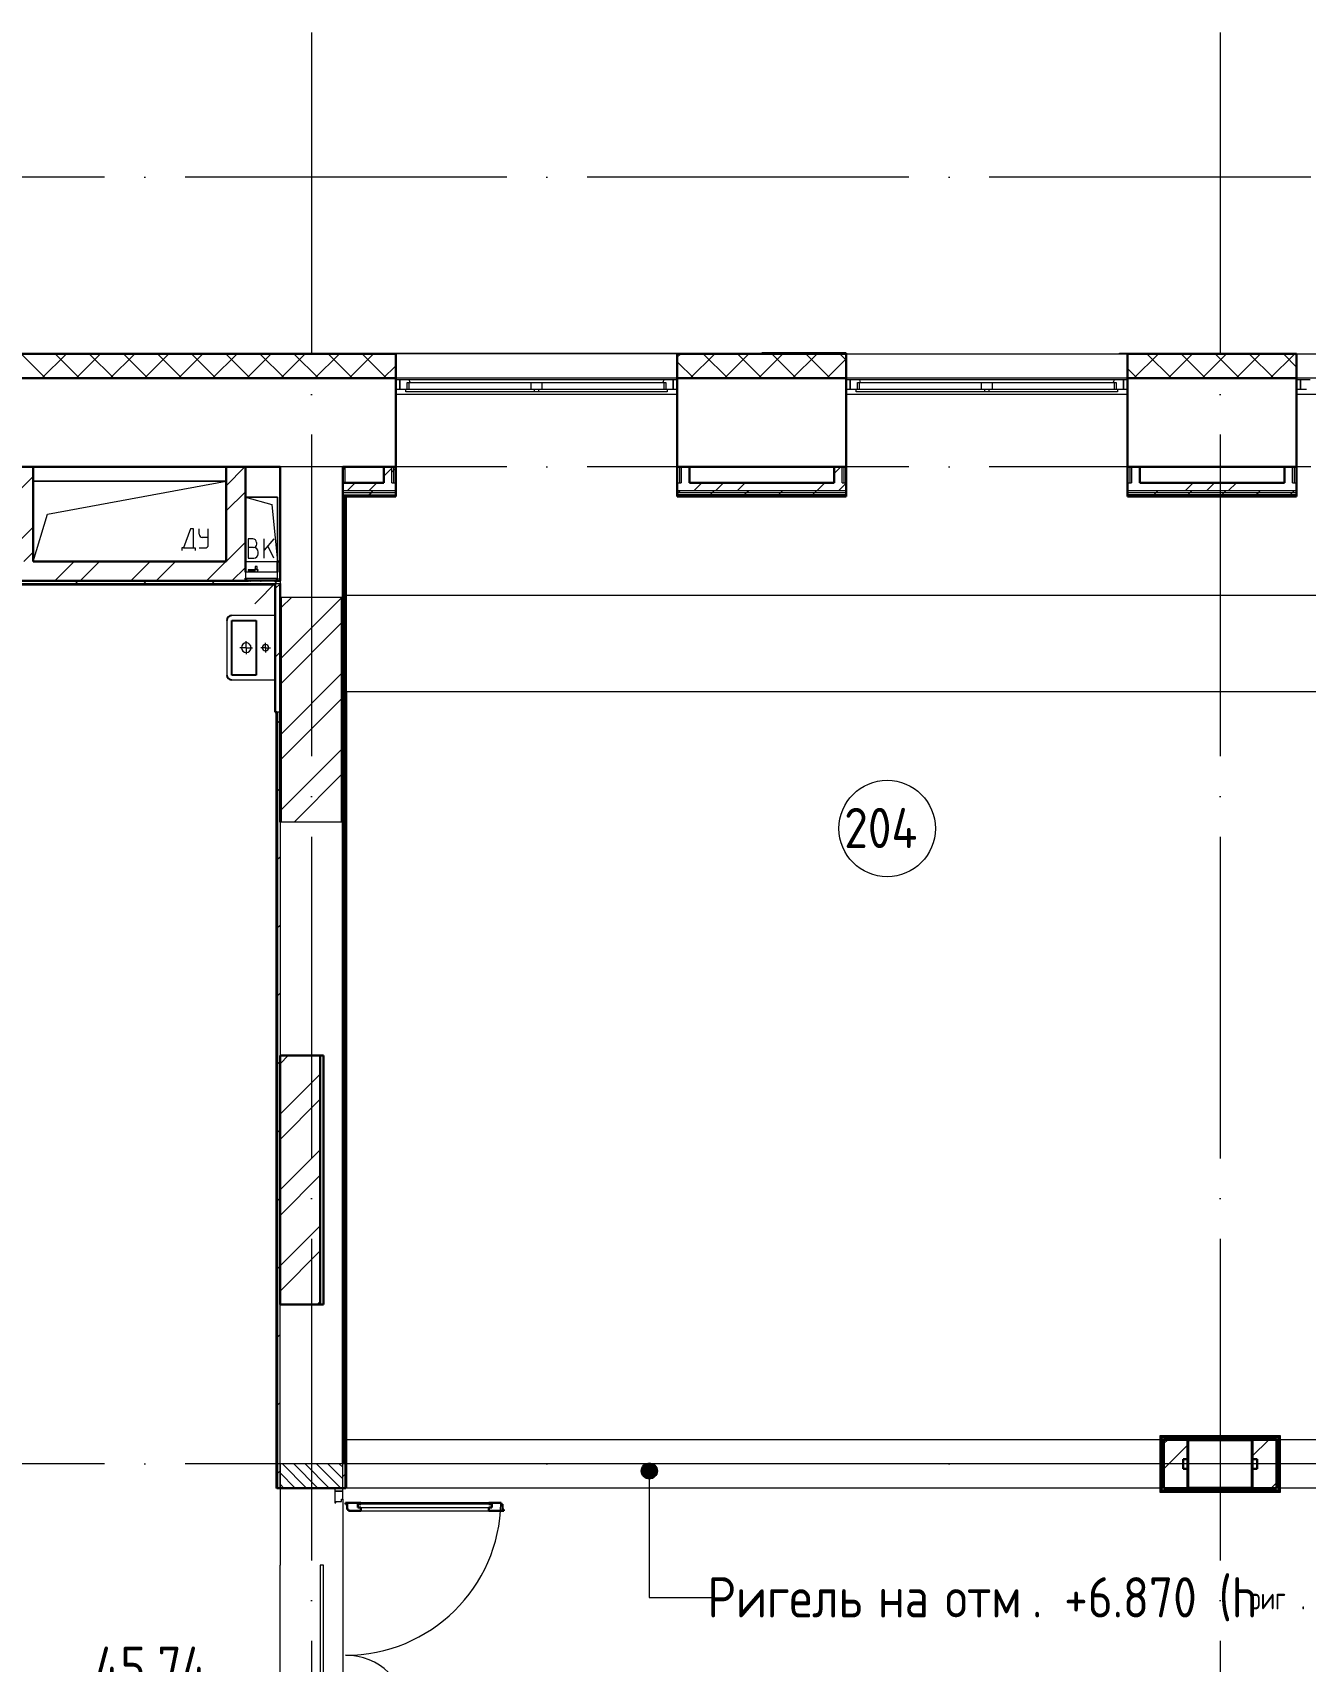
# Model space of a CAD drawing. Header units: millimetres. Extents: x -325553 to 627452, y -28539 to 738858.
# Drawn here: x 105833 to 113747, y 426651 to 436779 of the extents above; entities that cross this region are included whole.
import ezdxf

# ---------------------------------------------------------------- set-up
doc = ezdxf.new("R2010")
doc.units = ezdxf.units.MM
for name, pattern in [('ADSK_Линия сетки', [25, 20, -2.5, 0, -2.5]), ('ADSK_Сверху', [450, 300, -150]), ('ADSK_Штриховая_ш2 п1_5', [4.5, 3, -1.5])]:
    doc.linetypes.add(name, pattern=pattern)
for name, color, linetype, lineweight in [('_ Окна', 7, 'Continuous', 9), ('Аннотация', 7, 'Continuous', 18), ('Двери', 252, 'Continuous', 9), ('Линии', 7, 'Continuous', 9), ('Марки помещений', 252, 'Continuous', 20), ('Несущие колонны', 252, 'Continuous', 18), ('Оборудование', 8, 'Continuous', 18), ('Ограждение', 252, 'Continuous', 9), ('Окна', 252, 'Continuous', 9), ('Оси', 252, 'Continuous', 9), ('Перекрытие', 252, 'Continuous', 18), ('Стены внутренние', 7, 'Continuous', 18), ('Стены наружные', 7, 'Continuous', 18), ('Стены штриховка', 7, 'Continuous', 9)]:
    doc.layers.add(name, color=color, linetype=linetype, lineweight=lineweight)
doc.layers.add('Двери открывание', color=7, linetype='Continuous', lineweight=9, true_color=0xc0c0c0)
doc.layers.add('Узлы', color=7, linetype='Continuous')
doc.styles.add('GOST Common_2', font='', dxfattribs={"width": 0.9, "height": 250})
doc.styles.add('GOST Common_4', font='', dxfattribs={"height": 7})
doc.styles.get('GOST Common_2').set_extended_font_data('GOST type B')
doc.styles.get('GOST Common_4').set_extended_font_data('GOST 2.304 type A')

# ---------------------------------------------------------------- blocks, each defined once
blk = doc.blocks.new('2 этаж')
at = {"layer": 'Аннотация', "lineweight": 9, "true_color": 0x636466}
h = blk.add_hatch(color=251, dxfattribs=at)
edge = h.paths.add_edge_path()
edge.add_arc((108927, -10083), 50, 0, 360)
at = {"layer": 'Двери', "lineweight": 18, "true_color": 0x636466}
h = blk.add_hatch(dxfattribs=at)
h.set_pattern_fill('FP_2', color=251, angle=-90, style=0, pattern_type=2)
h.set_pattern_definition([(315, (106826.006, -10814.253), (35.3553, 35.3553), [])])
h.paths.add_polyline_path([(106631, -11823), (106631, -11839), (107021, -11839), (107021, -11689), (106631, -11689)])
h.paths.add_polyline_path([(106631, -10189), (107021, -10189), (107021, -10039), (106631, -10039)])
at = {"color": 251, "lineweight": 18, "true_color": 0x636466}
for p, q in [((106296, -3929), (105096, -3929)), ((105186, -4133), (106296, -3929)), ((106416, -4029), (106580, -4074)), ((106616, -4029), (106416, -4029)), ((106616, -4429), (106616, -4029)), ((105096, -4429), (105186, -4133)), ((106580, -4074), (106616, -4429)), ((106074, -4224), (106031, -4344)), ((106094, -4224), (106074, -4224)), ((106094, -4344), (106094, -4224)), ((106128, -4258), (106128, -4224)), ((106185, -4324), (106185, -4224)), ((106021, -4344), (106021, -4359)), ((106031, -4344), (106021, -4344)), ((106031, -4344), (106094, -4344)), ((106094, -4344), (106104, -4344)), ((106104, -4344), (106104, -4359)), ((106128, -4344), (106165, -4344)), ((106185, -4278), (106148, -4278)), ((106462, -4287), (106432, -4287)), ((106432, -4287), (106432, -4407)), ((106466, -4340), (106432, -4340)), ((106486, -4320), (106486, -4310)), ((106592, -4287), (106532, -4358)), ((106532, -4407), (106532, -4287)), ((106592, -4407), (106556, -4330)), ((106432, -4407), (106469, -4407)), ((106496, -4380), (106496, -4370))]:
    blk.add_line(p, q, dxfattribs=at)
for centre, radius, start, end in [((106148, -4258), 20, 180, 270), ((106165, -4324), 20, 270, 0), ((106462, -4310), 23.3, 0, 90), ((106466, -4320), 20, 270, 0), ((106466, -4370), 30, 0, 90), ((106469, -4380), 26.7, 270, 0)]:
    blk.add_arc(centre, radius, start, end, dxfattribs=at)
at = {"layer": '_ Окна', "color": 251, "true_color": 0x636466}
for p, q in [((107376, -3299), (107351, -3299)), ((107376, -3357), (107376, -3299)), ((109101, -3299), (109076, -3299)), ((109076, -3299), (109076, -3357)), ((110176, -3299), (110151, -3299)), ((110176, -3357), (110176, -3299)), ((111901, -3299), (111876, -3299)), ((111876, -3299), (111876, -3357)), ((112976, -3299), (112951, -3299)), ((112976, -3357), (112976, -3299)), ((107351, -3357), (107376, -3357)), ((109076, -3357), (109101, -3357)), ((110151, -3357), (110176, -3357)), ((111876, -3357), (111901, -3357)), ((112951, -3357), (112976, -3357))]:
    blk.add_line(p, q, dxfattribs=at)
at = {"layer": '_ Окна', "color": 251, "lineweight": 18, "true_color": 0x636466}
for p, q in [((107435, -3299), (107376, -3299)), ((107376, -3299), (107376, -3357)), ((107422, -3357), (107422, -3316)), ((107422, -3316), (107434, -3316)), ((107440, -3316), (107435, -3299)), ((109017, -3299), (109012, -3316)), ((109076, -3299), (109017, -3299)), ((109018, -3316), (109030, -3316)), ((109030, -3316), (109030, -3357)), ((109076, -3357), (109076, -3299)), ((110235, -3299), (110176, -3299)), ((110176, -3299), (110176, -3357)), ((110222, -3357), (110222, -3316)), ((110222, -3316), (110234, -3316)), ((110240, -3316), (110235, -3299)), ((111817, -3299), (111812, -3316)), ((111876, -3299), (111817, -3299)), ((111818, -3316), (111830, -3316)), ((111830, -3316), (111830, -3357)), ((111876, -3357), (111876, -3299)), ((113035, -3299), (112976, -3299)), ((112976, -3299), (112976, -3357)), ((107376, -3357), (107414, -3357)), ((109038, -3357), (109076, -3357)), ((110176, -3357), (110214, -3357)), ((111838, -3357), (111876, -3357)), ((112976, -3357), (113014, -3357))]:
    blk.add_line(p, q, dxfattribs=at)
at = {"layer": 'Аннотация', "color": 251, "lineweight": 9, "true_color": 0x636466}
for p, q in [((108927, -10083), (108927, -10869)), ((108927, -10869), (109312, -10869))]:
    blk.add_line(p, q, dxfattribs=at)
blk.add_circle((108927, -10083), 50, dxfattribs=at)
at = {"layer": 'Двери', "color": 251, "linetype": 'ADSK_Штриховая_ш2 п1_5', "true_color": 0x636466}
for p, q in [((106631, -10039), (106631, -10189)), ((107021, -10189), (107021, -10039)), ((106631, -10189), (107021, -10189))]:
    blk.add_line(p, q, dxfattribs=at)
at = {"layer": 'Двери', "color": 251, "true_color": 0x636466}
for p, q in [((107021, -10189), (106971, -10189)), ((106971, -10189), (106971, -10209)), ((106971, -10209), (107021, -10209)), ((107021, -10209), (106971, -10209)), ((106971, -10209), (106971, -10281)), ((107021, -10209), (107021, -10189)), ((107021, -10258), (107021, -10209)), ((106971, -10281), (106979, -10281)), ((106979, -10281), (106979, -10272)), ((106979, -10272), (107013, -10272)), ((107013, -10272), (107013, -10258)), ((107013, -10258), (107021, -10258)), ((107115, -10290), (107115, -10311)), ((107947, -10290), (107115, -10290)), ((107115, -10311), (107947, -10311)), ((107929, -10281), (107133, -10281)), ((107947, -10311), (107947, -10290)), ((107133, -10331), (107929, -10331))]:
    blk.add_line(p, q, dxfattribs=at)
at = {"layer": 'Двери', "color": 251, "lineweight": 30, "true_color": 0x636466}
for p, q in [((107133, -10281), (107039, -10281)), ((107039, -10281), (107039, -10289)), ((107039, -10289), (107048, -10289)), ((107048, -10289), (107048, -10323)), ((107048, -10323), (107057, -10323)), ((107057, -10323), (107057, -10331)), ((107115, -10290), (107133, -10290)), ((107115, -10311), (107115, -10290)), ((107133, -10311), (107115, -10311)), ((107133, -10290), (107133, -10281)), ((107133, -10331), (107133, -10311)), ((108005, -10281), (107929, -10281)), ((107929, -10290), (107929, -10281)), ((107947, -10290), (107929, -10290)), ((107929, -10311), (107947, -10311)), ((107929, -10331), (107929, -10311)), ((107947, -10311), (107947, -10290)), ((108005, -10289), (108005, -10281)), ((108014, -10289), (108005, -10289)), ((108014, -10323), (108014, -10289)), ((108023, -10323), (108014, -10323)), ((108023, -10331), (108023, -10323)), ((107057, -10331), (107133, -10331)), ((107929, -10331), (108023, -10331))]:
    blk.add_line(p, q, dxfattribs=at)
at = {"layer": 'Двери открывание', "color": 251, "true_color": 0x636466}
for centre, radius, start, end in [((107039, -10263), 966, 270, 358.9323), ((107039, -11615), 386, 2.6728, 90)]:
    blk.add_arc(centre, radius, start, end, dxfattribs=at)
at = {"layer": 'Линии', "color": 251, "linetype": 'ADSK_Сверху', "ltscale": 100, "true_color": 0x636466}
for p, q in [((117881, -9889), (107016, -9889)), ((117881, -10189), (107016, -10189))]:
    blk.add_line(p, q, dxfattribs=at)
at = {"layer": 'Марки помещений', "color": 251, "true_color": 0x636466}
blk.add_circle((110406, -6088), 300, dxfattribs=at)
at = {"layer": 'Несущие колонны', "color": 251, "lineweight": 40, "true_color": 0x636466}
for p, q in [((112276, -10189), (112276, -9889)), ((112276, -9889), (112676, -9889)), ((112676, -9889), (112276, -9889)), ((112276, -9889), (112276, -10189)), ((112676, -9889), (112676, -10189)), ((112676, -10189), (112676, -9889)), ((112676, -10189), (112276, -10189)), ((112276, -10189), (112676, -10189))]:
    blk.add_line(p, q, dxfattribs=at)
at = {"layer": 'Оборудование', "color": 251, "true_color": 0x636466}
for p, q in [((106416, -4494), (106416, -4531)), ((106616, -4494), (106416, -4494)), ((106417, -4532), (106615, -4532)), ((106423, -4532), (106423, -4541)), ((106424, -4542), (106608, -4542)), ((106432, -4479), (106432, -4484)), ((106478, -4479), (106432, -4479)), ((106432, -4484), (106478, -4484)), ((106435, -4544), (106435, -4549)), ((106435, -4549), (106597, -4549)), ((106444, -4543), (106444, -4541)), ((106444, -4543), (106444, -4541)), ((106444, -4549), (106444, -4551)), ((106444, -4551), (106448, -4551)), ((106509, -4551), (106448, -4551)), ((106473, -4478), (106473, -4494)), ((106492, -4478), (106473, -4478)), ((106476, -4476), (106474, -4478)), ((106616, -4549), (106475, -4691)), ((106476, -4459), (106476, -4476)), ((106489, -4459), (106476, -4459)), ((106489, -4476), (106476, -4476)), ((106496, -4479), (106487, -4479)), ((106487, -4484), (106496, -4484)), ((106489, -4476), (106489, -4459)), ((106491, -4478), (106489, -4476)), ((106492, -4494), (106492, -4478)), ((106496, -4484), (106496, -4479)), ((106509, -4551), (106513, -4551)), ((106513, -4551), (106513, -4549)), ((106588, -4541), (106588, -4543)), ((106588, -4543), (106588, -4541)), ((106597, -4549), (106597, -4544)), ((106609, -4541), (106609, -4532)), ((106616, -4531), (106616, -4494))]:
    blk.add_line(p, q, dxfattribs=at)
for points, knots in [([(106416, -4531), (106416, -4531), (106416, -4531), (106416, -4531), (106416, -4531), (106416, -4531), (106417, -4531), (106417, -4532), (106417, -4532), (106417, -4532)], [0, 0, 0, 0, 0.166667, 0.333333, 0.458333, 0.583333, 0.708333, 0.833333, 1, 1, 1, 1]), ([(106423, -4541), (106423, -4541), (106423, -4542), (106423, -4542), (106423, -4542), (106423, -4542), (106423, -4542), (106424, -4542), (106424, -4542), (106424, -4542), (106424, -4542)], [0, 0, 0, 0, 0.166667, 0.333333, 0.458333, 0.583333, 0.666667, 0.75, 0.833333, 1, 1, 1, 1]), ([(106433, -4542), (106434, -4542), (106434, -4542), (106434, -4542), (106434, -4542), (106434, -4543), (106435, -4543), (106435, -4543), (106435, -4543), (106435, -4543), (106435, -4543), (106435, -4544), (106435, -4544)], [0, 0, 0, 0, 0.166667, 0.25, 0.333333, 0.416667, 0.5, 0.583333, 0.666667, 0.75, 0.833333, 1, 1, 1, 1]), ([(106597, -4544), (106597, -4544), (106597, -4543), (106597, -4543), (106597, -4543), (106597, -4543), (106597, -4543), (106598, -4543), (106598, -4542), (106598, -4542), (106598, -4542), (106598, -4542), (106599, -4542)], [-1, -1, -1, -1, -0.833333, -0.75, -0.666667, -0.583333, -0.5, -0.416667, -0.333333, -0.25, -0.166667, 0, 0, 0, 0]), ([(106608, -4542), (106608, -4542), (106608, -4542), (106608, -4542), (106609, -4542), (106609, -4542), (106609, -4542), (106609, -4542), (106609, -4542), (106609, -4541), (106609, -4541)], [-1, -1, -1, -1, -0.833333, -0.75, -0.666667, -0.583333, -0.458333, -0.333333, -0.166667, 0, 0, 0, 0]), ([(106615, -4532), (106615, -4532), (106615, -4532), (106615, -4531), (106616, -4531), (106616, -4531), (106616, -4531), (106616, -4531), (106616, -4531), (106616, -4531)], [-1, -1, -1, -1, -0.833333, -0.75, -0.583333, -0.458333, -0.333333, -0.166667, 0, 0, 0, 0])]:
    blk.add_open_spline(points, degree=3, knots=knots, dxfattribs=at)
at = {"layer": 'Ограждение', "color": 251, "true_color": 0x636466}
for p, q in [((109101, -3389), (107351, -3389)), ((111901, -3389), (110151, -3389)), ((114701, -3389), (112951, -3389)), ((107036, -3939), (107036, -3839)), ((100876, -4574), (106601, -4574)), ((114741, -4639), (107041, -4639)), ((114741, -5239), (107041, -5239)), ((107046, -10039), (107046, -5239)), ((106606, -5364), (106606, -10189)), ((112106, -9869), (112101, -9864)), ((112101, -9864), (112101, -10214)), ((112851, -9864), (112101, -9864)), ((112851, -9864), (112846, -9869)), ((112851, -10214), (112851, -9864)), ((107046, -10039), (107041, -10039)), ((107041, -10039), (107046, -10039)), ((107046, -10189), (107046, -10039)), ((106611, -10189), (106606, -10189)), ((107046, -10189), (107041, -10189)), ((112106, -10209), (112101, -10214)), ((112101, -10214), (112851, -10214)), ((112846, -10209), (112851, -10214))]:
    blk.add_line(p, q, dxfattribs=at)
at = {"layer": 'Окна', "color": 251, "true_color": 0x636466}
for p, q in [((107434, -3316), (108191, -3316)), ((107434, -3357), (107434, -3316)), ((109017, -3299), (107435, -3299)), ((108191, -3316), (108261, -3316)), ((108191, -3316), (108191, -3357)), ((108261, -3316), (109018, -3316)), ((108261, -3357), (108261, -3316)), ((109018, -3316), (109018, -3357)), ((110234, -3316), (110991, -3316)), ((110234, -3357), (110234, -3316)), ((111817, -3299), (110235, -3299)), ((110991, -3316), (111061, -3316)), ((110991, -3316), (110991, -3357)), ((111061, -3316), (111818, -3316)), ((111061, -3357), (111061, -3316)), ((111818, -3316), (111818, -3357)), ((107414, -3357), (108211, -3357)), ((107414, -3374), (107414, -3357)), ((108211, -3374), (107414, -3374)), ((108211, -3357), (108241, -3357)), ((108211, -3357), (108211, -3374)), ((108241, -3374), (108211, -3374)), ((108241, -3357), (109038, -3357)), ((108241, -3374), (108241, -3357)), ((109038, -3374), (108241, -3374)), ((109038, -3357), (109038, -3374)), ((110214, -3357), (111011, -3357)), ((110214, -3374), (110214, -3357)), ((111011, -3374), (110214, -3374)), ((111011, -3357), (111041, -3357)), ((111011, -3357), (111011, -3374)), ((111041, -3374), (111011, -3374)), ((111041, -3357), (111838, -3357)), ((111041, -3374), (111041, -3357)), ((111838, -3374), (111041, -3374)), ((111838, -3357), (111838, -3374))]:
    blk.add_line(p, q, dxfattribs=at)
at = {"layer": 'Оси', "color": 251, "linetype": 'ADSK_Линия сетки', "ltscale": 100, "true_color": 0x636466}
for p, q in [((106826, -1139), (106826, -32265)), ((112476, -1139), (112476, -32265)), ((170543, -2039), (93566, -2039)), ((170543, -3839), (93566, -3839)), ((170543, -10039), (93566, -10039))]:
    blk.add_line(p, q, dxfattribs=at)
at = {"layer": 'Перекрытие', "color": 251, "ltscale": 100, "true_color": 0x636466}
for p, q in [((105096, -3929), (106296, -3929)), ((106416, -4029), (106616, -4029)), ((106616, -4029), (106616, -4429)), ((112101, -10039), (107046, -10039)), ((114731, -10039), (112851, -10039))]:
    blk.add_line(p, q, dxfattribs=at)
at = {"layer": 'Стены внутренние', "color": 251, "lineweight": 30, "true_color": 0x636466}
for p, q in [((107351, -3137), (99974, -3137)), ((107351, -3289), (107351, -3137)), ((109626, -3137), (109101, -3137)), ((109101, -3137), (109101, -3289)), ((110151, -3289), (110151, -3137)), ((112951, -3137), (111901, -3137)), ((111901, -3137), (111901, -3289)), ((112951, -3289), (112951, -3137)), ((107351, -3289), (100126, -3289)), ((100126, -3289), (107351, -3289)), ((107351, -3839), (107351, -3289)), ((110151, -3289), (109101, -3289)), ((109101, -3289), (109101, -3839)), ((109101, -3289), (110151, -3289)), ((110151, -3839), (110151, -3289)), ((112951, -3289), (111901, -3289)), ((111901, -3289), (111901, -3839)), ((111901, -3289), (112951, -3289)), ((112951, -3839), (112951, -3289)), ((105096, -3839), (106296, -3839)), ((106416, -3839), (106631, -3839)), ((106631, -3839), (106631, -4429)), ((107021, -3839), (107276, -3839)), ((107021, -3939), (107021, -3839)), ((109176, -3839), (110076, -3839)), ((111976, -3839), (112876, -3839)), ((106631, -4649), (106636, -4649)), ((107016, -4649), (107021, -4649)), ((106636, -6049), (106631, -6049)), ((107021, -6049), (107016, -6049)), ((106631, -7499), (106901, -7499)), ((106901, -7499), (106901, -9049)), ((106901, -9049), (106631, -9049)), ((106631, -10189), (107021, -10189))]:
    blk.add_line(p, q, dxfattribs=at)
at = {"layer": 'Стены внутренние', "color": 251, "linetype": 'Continuous', "lineweight": 9, "true_color": 0x636466}
for p, q in [((105173, -3289), (105023, -3139)), ((105151, -3289), (105301, -3139)), ((105385, -3289), (105235, -3139)), ((105363, -3289), (105513, -3139)), ((105406, -3137), (105406, -3138)), ((105597, -3289), (105447, -3139)), ((105576, -3289), (105726, -3139)), ((105641, -3137), (105640, -3139)), ((105809, -3289), (105659, -3139)), ((105724, -3139), (105723, -3137)), ((105788, -3289), (105938, -3139)), ((106021, -3289), (105871, -3139)), ((106000, -3289), (106150, -3139)), ((106233, -3289), (106083, -3139)), ((106212, -3289), (106362, -3139)), ((106446, -3289), (106296, -3139)), ((106424, -3289), (106574, -3139)), ((106462, -3137), (106461, -3139)), ((106658, -3289), (106508, -3139)), ((106636, -3289), (106786, -3139)), ((106870, -3289), (106720, -3139)), ((106848, -3289), (106998, -3139)), ((107082, -3289), (106932, -3139)), ((107061, -3289), (107211, -3139)), ((107132, -3139), (107130, -3137)), ((107294, -3289), (107144, -3139)), ((109103, -3156), (109120, -3139)), ((109182, -3289), (109332, -3139)), ((109415, -3289), (109265, -3139)), ((109278, -3137), (109276, -3139)), ((109394, -3289), (109544, -3139)), ((109627, -3289), (109477, -3139)), ((109512, -3137), (109511, -3139)), ((109595, -3139), (109594, -3137)), ((109606, -3289), (109756, -3139)), ((109840, -3289), (109690, -3139)), ((109818, -3289), (109968, -3139)), ((110052, -3289), (109902, -3139)), ((110149, -3174), (110114, -3139)), ((111940, -3289), (112090, -3139)), ((112173, -3289), (112023, -3139)), ((112152, -3289), (112302, -3139)), ((112385, -3289), (112235, -3139)), ((112328, -3137), (112327, -3139)), ((112364, -3289), (112514, -3139)), ((112411, -3139), (112410, -3137)), ((112597, -3289), (112447, -3139)), ((112576, -3289), (112726, -3139)), ((112809, -3289), (112659, -3139)), ((112788, -3289), (112938, -3139)), ((112951, -3219), (112872, -3139)), ((107273, -3289), (107349, -3213)), ((109203, -3289), (109103, -3189)), ((110030, -3289), (110149, -3171)), ((111961, -3289), (111901, -3229))]:
    blk.add_line(p, q, dxfattribs=at)
at = {"layer": 'Стены внутренние', "color": 251, "true_color": 0x636466}
for p, q in [((110151, -3137), (111901, -3137)), ((112951, -3137), (114701, -3137)), ((109101, -3289), (107351, -3289)), ((111901, -3289), (110151, -3289)), ((114701, -3289), (112951, -3289)), ((106631, -4549), (106631, -4564)), ((106636, -4649), (107016, -4649)), ((106631, -6049), (106631, -7499)), ((107016, -6049), (106636, -6049)), ((107021, -10189), (107021, -10039)), ((106631, -10189), (106631, -10669)), ((107021, -10258), (107021, -11620)), ((106901, -10669), (106881, -10669)), ((106901, -11689), (106901, -10669))]:
    blk.add_line(p, q, dxfattribs=at)
at = {"layer": 'Стены наружные', "color": 251, "true_color": 0x636466}
for p, q in [((106826, -3132), (109626, -3132)), ((106826, -3137), (106826, -3132)), ((107351, -3132), (107351, -3137)), ((109101, -3137), (107351, -3137)), ((109101, -3137), (109101, -3132)), ((111851, -3132), (112401, -3132)), ((111851, -3137), (111851, -3132)), ((112401, -3137), (112401, -3132)), ((107029, -3839), (107029, -3854)), ((107036, -3854), (107029, -3854)), ((106416, -4429), (106616, -4429)), ((106631, -10189), (106631, -9049)), ((106631, -11689), (106631, -10669)), ((106881, -10669), (106881, -11689))]:
    blk.add_line(p, q, dxfattribs=at)
at = {"layer": 'Стены наружные', "color": 251, "lineweight": 30, "true_color": 0x636466}
for p, q in [((110151, -3132), (109626, -3132)), ((109626, -3132), (109626, -3137)), ((109626, -3137), (110151, -3137)), ((110151, -3137), (110151, -3132)), ((105096, -3839), (104976, -3839)), ((105096, -4429), (105096, -3839)), ((106296, -3839), (106296, -4429)), ((106416, -3839), (106296, -3839)), ((106416, -4494), (106416, -3839)), ((107276, -3839), (107276, -3939)), ((107351, -3839), (107276, -3839)), ((107351, -4024), (107351, -3839)), ((109101, -3839), (109101, -4024)), ((109176, -3839), (109101, -3839)), ((109176, -3939), (109176, -3839)), ((110076, -3839), (110076, -3939)), ((110151, -3839), (110076, -3839)), ((110151, -4024), (110151, -3839)), ((111901, -3839), (111901, -4024)), ((111976, -3839), (111901, -3839)), ((111976, -3939), (111976, -3839)), ((112876, -3839), (112876, -3939)), ((112951, -3839), (112876, -3839)), ((112951, -4024), (112951, -3839)), ((107021, -3939), (107021, -10039)), ((107276, -3939), (107021, -3939)), ((110076, -3939), (109176, -3939)), ((112876, -3939), (111976, -3939)), ((107036, -4019), (107041, -4019)), ((107036, -10039), (107036, -4019)), ((107041, -10189), (107041, -4024)), ((107041, -4024), (107351, -4024)), ((109101, -4024), (110151, -4024)), ((111901, -4024), (112951, -4024)), ((106296, -4429), (105096, -4429)), ((106631, -4429), (106616, -4429)), ((106616, -4429), (106616, -4494)), ((106631, -4549), (106631, -4429)), ((106435, -4549), (100851, -4549)), ((106416, -4549), (106416, -4531)), ((106631, -4549), (106597, -4549)), ((106616, -4531), (106616, -4549)), ((100861, -4569), (106601, -4569)), ((106601, -4569), (106601, -5364)), ((106631, -6049), (106631, -4564)), ((106636, -4649), (106636, -6049)), ((107016, -6049), (107016, -4649)), ((106601, -5364), (106611, -5364)), ((106611, -5364), (106611, -10189)), ((106631, -7499), (106631, -9049)), ((106881, -9049), (106881, -7499)), ((112846, -9869), (112106, -9869)), ((112106, -9869), (112106, -10209)), ((112841, -9874), (112111, -9874)), ((112111, -9874), (112111, -10204)), ((112126, -9889), (112276, -9889)), ((112126, -10189), (112126, -9889)), ((112676, -9889), (112826, -9889)), ((112826, -10189), (112826, -9889)), ((112841, -10204), (112841, -9874)), ((112846, -10209), (112846, -9869)), ((112246, -10009), (112276, -10009)), ((112246, -10069), (112246, -10009)), ((112676, -10009), (112706, -10009)), ((112706, -10009), (112706, -10069)), ((112276, -10069), (112246, -10069)), ((112706, -10069), (112676, -10069)), ((106611, -10189), (106631, -10189)), ((107021, -10189), (107041, -10189)), ((112106, -10209), (112846, -10209)), ((112111, -10204), (112841, -10204)), ((112276, -10189), (112126, -10189)), ((112826, -10189), (112676, -10189))]:
    blk.add_line(p, q, dxfattribs=at)
at = {"layer": 'Стены наружные', "color": 251, "linetype": 'Continuous', "lineweight": 9, "true_color": 0x636466}
for p, q in [((106296, -3957), (106413, -3839)), ((107276, -3897), (107326, -3847)), ((107339, -3860), (107351, -3847)), ((110076, -3881), (110118, -3839)), ((104976, -4019), (105096, -3899)), ((107049, -3989), (107099, -3939)), ((107184, -3989), (107234, -3939)), ((107326, -3872), (107339, -3860)), ((109204, -3989), (109254, -3939)), ((109339, -3989), (109389, -3939)), ((109474, -3989), (109524, -3939)), ((109968, -3989), (110018, -3939)), ((110103, -3989), (110151, -3941)), ((111926, -3939), (111926, -3939)), ((112258, -3989), (112308, -3939)), ((112392, -3989), (112442, -3939)), ((112527, -3989), (112577, -3939)), ((106296, -4114), (106416, -3994)), ((107036, -4021), (107038, -4019)), ((107103, -4024), (107108, -4019)), ((107174, -4024), (107179, -4019)), ((107179, -4019), (107184, -4014)), ((107184, -4014), (107197, -4002)), ((107197, -4002), (107209, -3989)), ((107245, -4024), (107250, -4019)), ((107315, -4024), (107320, -4019)), ((109101, -4006), (109106, -4002)), ((109106, -4002), (109118, -3989)), ((109154, -4024), (109159, -4019)), ((109225, -4024), (109230, -4019)), ((109295, -4024), (109300, -4019)), ((109300, -4019), (109305, -4014)), ((109305, -4014), (109318, -4002)), ((109318, -4002), (109330, -3989)), ((109366, -4024), (109371, -4019)), ((109437, -4024), (109442, -4019)), ((109508, -4024), (109513, -4019)), ((109518, -4014), (109530, -4002)), ((109530, -4002), (109543, -3989)), ((109578, -4024), (109583, -4019)), ((109649, -4024), (109654, -4019)), ((109720, -4024), (109725, -4019)), ((109725, -4019), (109730, -4014)), ((109730, -4014), (109742, -4002)), ((109742, -4002), (109755, -3989)), ((109790, -4024), (109795, -4019)), ((109861, -4024), (109866, -4019)), ((109932, -4024), (109937, -4019)), ((109942, -4014), (109954, -4002)), ((109954, -4002), (109967, -3989)), ((110002, -4024), (110007, -4019)), ((110073, -4024), (110078, -4019)), ((110144, -4024), (110149, -4019)), ((110149, -4019), (110151, -4017)), ((111912, -4024), (111917, -4019)), ((111982, -4024), (111987, -4019)), ((112053, -4024), (112058, -4019)), ((112063, -4014), (112076, -4002)), ((112076, -4002), (112088, -3989)), ((112124, -4024), (112129, -4019)), ((112195, -4024), (112200, -4019)), ((112265, -4024), (112270, -4019)), ((112270, -4019), (112275, -4014)), ((112275, -4014), (112288, -4002)), ((112288, -4002), (112300, -3989)), ((112336, -4024), (112341, -4019)), ((112407, -4024), (112412, -4019)), ((112477, -4024), (112482, -4019)), ((112487, -4014), (112500, -4002)), ((112500, -4002), (112512, -3989)), ((112548, -4024), (112553, -4019)), ((112619, -4024), (112624, -4019)), ((112689, -4024), (112694, -4019)), ((112694, -4019), (112699, -4014)), ((112699, -4014), (112712, -4002)), ((112712, -4002), (112724, -3989)), ((112760, -4024), (112765, -4019)), ((112831, -4024), (112836, -4019)), ((112902, -4024), (112907, -4019)), ((112912, -4014), (112924, -4002)), ((112924, -4002), (112937, -3989)), ((107036, -4092), (107041, -4087)), ((104976, -4334), (105096, -4214)), ((107036, -4162), (107041, -4157)), ((107036, -4233), (107041, -4228)), ((106296, -4428), (106416, -4308)), ((107036, -4304), (107041, -4299)), ((105038, -4429), (105096, -4371)), ((105232, -4549), (105352, -4429)), ((105389, -4549), (105509, -4429)), ((105703, -4549), (105823, -4429)), ((105861, -4549), (105981, -4429)), ((106175, -4549), (106295, -4429)), ((107036, -4374), (107041, -4369)), ((107036, -4445), (107041, -4440)), ((105361, -4564), (105376, -4549)), ((105786, -4564), (105801, -4549)), ((106210, -4564), (106225, -4549)), ((106332, -4549), (106416, -4465)), ((107036, -4516), (107041, -4511)), ((105144, -4569), (105149, -4564)), ((105215, -4569), (105220, -4564)), ((105286, -4569), (105291, -4564)), ((105356, -4569), (105361, -4564)), ((105427, -4569), (105432, -4564)), ((105498, -4569), (105503, -4564)), ((105568, -4569), (105573, -4564)), ((105639, -4569), (105644, -4564)), ((105710, -4569), (105715, -4564)), ((105781, -4569), (105786, -4564)), ((105851, -4569), (105856, -4564)), ((105922, -4569), (105927, -4564)), ((105993, -4569), (105998, -4564)), ((106063, -4569), (106068, -4564)), ((106134, -4569), (106139, -4564)), ((106205, -4569), (106210, -4564)), ((106275, -4569), (106280, -4564)), ((106346, -4569), (106351, -4564)), ((106417, -4569), (106422, -4564)), ((106488, -4569), (106493, -4564)), ((106558, -4569), (106563, -4564)), ((106601, -4597), (106631, -4567)), ((106636, -4717), (106704, -4649)), ((106636, -5031), (107016, -4651)), ((107036, -4587), (107041, -4582)), ((107036, -4657), (107041, -4652)), ((107036, -4728), (107041, -4723)), ((106636, -5188), (107016, -4808)), ((107036, -4799), (107041, -4794)), ((107036, -4869), (107041, -4864)), ((107036, -4940), (107041, -4935)), ((106601, -5022), (106631, -4992)), ((107036, -5011), (107041, -5006)), ((106636, -5503), (107016, -5123)), ((107036, -5082), (107041, -5077)), ((107036, -5152), (107041, -5147)), ((107036, -5223), (107041, -5218)), ((106611, -5365), (106612, -5364)), ((106636, -5660), (107016, -5280)), ((107036, -5294), (107041, -5289)), ((107036, -5364), (107041, -5359)), ((106611, -5436), (106616, -5431)), ((106616, -5431), (106631, -5416)), ((107036, -5435), (107041, -5430)), ((106611, -5507), (106616, -5502)), ((107036, -5506), (107041, -5501)), ((106611, -5577), (106616, -5572)), ((106611, -5648), (106616, -5643)), ((106636, -5974), (107016, -5594)), ((107036, -5577), (107041, -5572)), ((107036, -5647), (107041, -5642)), ((106611, -5719), (106616, -5714)), ((106718, -6049), (107016, -5751)), ((107036, -5718), (107041, -5713)), ((106611, -5789), (106616, -5784)), ((106611, -5860), (106616, -5855)), ((106616, -5855), (106631, -5840)), ((107036, -5789), (107041, -5784)), ((107036, -5859), (107041, -5854)), ((106611, -5931), (106616, -5926)), ((107036, -5930), (107041, -5925)), ((106611, -6002), (106616, -5997)), ((106611, -6072), (106616, -6067)), ((107036, -6001), (107041, -5996)), ((107036, -6071), (107041, -6066)), ((106611, -6143), (106616, -6138)), ((107036, -6142), (107041, -6137)), ((106611, -6214), (106616, -6209)), ((106611, -6284), (106616, -6279)), ((106616, -6279), (106631, -6264)), ((107036, -6213), (107041, -6208)), ((107036, -6284), (107041, -6279)), ((106611, -6355), (106616, -6350)), ((107036, -6354), (107041, -6349)), ((106611, -6426), (106616, -6421)), ((107036, -6425), (107041, -6420)), ((106611, -6496), (106616, -6491)), ((106611, -6567), (106616, -6562)), ((107036, -6496), (107041, -6491)), ((107036, -6566), (107041, -6561)), ((106611, -6638), (106616, -6633)), ((107036, -6637), (107041, -6632)), ((106611, -6709), (106616, -6704)), ((106611, -6779), (106616, -6774)), ((106616, -6704), (106631, -6689)), ((107036, -6708), (107041, -6703)), ((107036, -6779), (107041, -6774)), ((106611, -6850), (106616, -6845)), ((107036, -6849), (107041, -6844)), ((106611, -6921), (106616, -6916)), ((106611, -6991), (106616, -6986)), ((107036, -6920), (107041, -6915)), ((107036, -6991), (107041, -6986)), ((106611, -7062), (106616, -7057)), ((107036, -7061), (107041, -7056)), ((106611, -7133), (106616, -7128)), ((106616, -7128), (106631, -7113)), ((107036, -7132), (107041, -7127)), ((106611, -7204), (106616, -7199)), ((106611, -7274), (106616, -7269)), ((107036, -7203), (107041, -7198)), ((107036, -7274), (107041, -7269)), ((106611, -7345), (106616, -7340)), ((107036, -7344), (107041, -7339)), ((106611, -7416), (106616, -7411)), ((106611, -7486), (106616, -7481)), ((107036, -7415), (107041, -7410)), ((107036, -7486), (107041, -7481)), ((106611, -7557), (106616, -7552)), ((106616, -7552), (106631, -7537)), ((106631, -7551), (106682, -7499)), ((107036, -7556), (107041, -7551)), ((106611, -7628), (106616, -7623)), ((106611, -7699), (106616, -7694)), ((106631, -7865), (106881, -7615)), ((107036, -7627), (107041, -7622)), ((107036, -7698), (107041, -7693)), ((106611, -7769), (106616, -7764)), ((106631, -8022), (106881, -7772)), ((107036, -7769), (107041, -7764)), ((106611, -7840), (106616, -7835)), ((107036, -7839), (107041, -7834)), ((106611, -7911), (106616, -7906)), ((106611, -7981), (106616, -7976)), ((106616, -7976), (106631, -7961)), ((107036, -7910), (107041, -7905)), ((107036, -7981), (107041, -7976)), ((106611, -8052), (106616, -8047)), ((106631, -8336), (106881, -8086)), ((107036, -8051), (107041, -8046)), ((106611, -8123), (106616, -8118)), ((106611, -8194), (106616, -8189)), ((107036, -8122), (107041, -8117)), ((107036, -8193), (107041, -8188)), ((106611, -8264), (106616, -8259)), ((106631, -8494), (106881, -8244)), ((107036, -8264), (107041, -8259)), ((106611, -8335), (106616, -8330)), ((106611, -8406), (106616, -8401)), ((106616, -8401), (106631, -8386)), ((107036, -8334), (107041, -8329)), ((107036, -8405), (107041, -8400)), ((106611, -8476), (106616, -8471)), ((107036, -8476), (107041, -8471)), ((106611, -8547), (106616, -8542)), ((106631, -8808), (106881, -8558)), ((107036, -8546), (107041, -8541)), ((106611, -8618), (106616, -8613)), ((106611, -8689), (106616, -8684)), ((107036, -8617), (107041, -8612)), ((107036, -8688), (107041, -8683)), ((106611, -8759), (106616, -8754)), ((106616, -8825), (106631, -8810)), ((106631, -8965), (106881, -8715)), ((107036, -8758), (107041, -8753)), ((106611, -8830), (106616, -8825)), ((106611, -8901), (106616, -8896)), ((107036, -8829), (107041, -8824)), ((107036, -8900), (107041, -8895)), ((106611, -8971), (106616, -8966)), ((107036, -8971), (107041, -8966)), ((106611, -9042), (106616, -9037)), ((106611, -9113), (106616, -9108)), ((106861, -9049), (106881, -9029)), ((107036, -9041), (107041, -9036)), ((107036, -9112), (107041, -9107)), ((106611, -9183), (106616, -9178)), ((107036, -9183), (107041, -9178)), ((106611, -9254), (106616, -9249)), ((106616, -9249), (106631, -9234)), ((107036, -9253), (107041, -9248)), ((106611, -9325), (106616, -9320)), ((106611, -9396), (106616, -9391)), ((107036, -9324), (107041, -9319)), ((107036, -9395), (107041, -9390)), ((106611, -9466), (106616, -9461)), ((107036, -9466), (107041, -9461)), ((106611, -9537), (106616, -9532)), ((106611, -9608), (106616, -9603)), ((107036, -9536), (107041, -9531)), ((107036, -9607), (107041, -9602)), ((106611, -9678), (106616, -9673)), ((106616, -9673), (106631, -9658)), ((107036, -9678), (107041, -9673)), ((106611, -9749), (106616, -9744)), ((106611, -9820), (106616, -9815)), ((107036, -9748), (107041, -9743)), ((107036, -9819), (107041, -9814)), ((106611, -9891), (106616, -9886)), ((107036, -9890), (107041, -9885)), ((112106, -9911), (112111, -9906)), ((112126, -9913), (112150, -9889)), ((112143, -9874), (112148, -9869)), ((112187, -10009), (112276, -9920)), ((112213, -9874), (112218, -9869)), ((112284, -9874), (112289, -9869)), ((112340, -9889), (112355, -9874)), ((112355, -9874), (112360, -9869)), ((112426, -9874), (112431, -9869)), ((112496, -9874), (112501, -9869)), ((112567, -9874), (112572, -9869)), ((112638, -9874), (112643, -9869)), ((112676, -9992), (112779, -9889)), ((112708, -9874), (112713, -9869)), ((112764, -9889), (112779, -9874)), ((112779, -9874), (112784, -9869)), ((112841, -9883), (112846, -9878)), ((106611, -9961), (106616, -9956)), ((107036, -9961), (107041, -9956)), ((107036, -10031), (107041, -10026)), ((112106, -9982), (112111, -9977)), ((112126, -10070), (112187, -10009)), ((112841, -9954), (112846, -9949)), ((112841, -10025), (112846, -10020)), ((106611, -10032), (106616, -10027)), ((106611, -10103), (106616, -10098)), ((106616, -10098), (106631, -10083)), ((107021, -10117), (107036, -10102)), ((107036, -10102), (107041, -10097)), ((112106, -10052), (112111, -10047)), ((112106, -10123), (112111, -10118)), ((112111, -10118), (112126, -10103)), ((112841, -10095), (112846, -10090)), ((106611, -10173), (106616, -10168)), ((107036, -10173), (107041, -10168)), ((112106, -10194), (112111, -10189)), ((112161, -10209), (112166, -10204)), ((112232, -10209), (112237, -10204)), ((112303, -10209), (112308, -10204)), ((112373, -10209), (112378, -10204)), ((112444, -10209), (112449, -10204)), ((112449, -10204), (112464, -10189)), ((112515, -10209), (112520, -10204)), ((112586, -10209), (112591, -10204)), ((112656, -10209), (112661, -10204)), ((112727, -10209), (112732, -10204)), ((112793, -10189), (112826, -10156)), ((112798, -10209), (112803, -10204)), ((112841, -10166), (112846, -10161))]:
    blk.add_line(p, q, dxfattribs=at)
at = {"layer": 'Стены штриховка', "color": 251, "true_color": 0x636466}
for p, q in [((107349, -3139), (99974, -3139)), ((107349, -3213), (107349, -3139)), ((110149, -3139), (109103, -3139)), ((109103, -3139), (109103, -3213)), ((110149, -3213), (110149, -3139)), ((112949, -3139), (111903, -3139)), ((111903, -3139), (111903, -3213)), ((112949, -3213), (112949, -3139)), ((107349, -3213), (107351, -3213)), ((109101, -3213), (109103, -3213)), ((110149, -3213), (110151, -3213)), ((111901, -3213), (111903, -3213)), ((112949, -3213), (112951, -3213)), ((107326, -3939), (107326, -3839)), ((107339, -3939), (107339, -3839)), ((109114, -3839), (109114, -3939)), ((109126, -3839), (109126, -3939)), ((110126, -3939), (110126, -3839)), ((110139, -3939), (110139, -3839)), ((111914, -3839), (111914, -3939)), ((111926, -3839), (111926, -3939)), ((112926, -3939), (112926, -3839)), ((112939, -3939), (112939, -3839)), ((107326, -3939), (107351, -3939)), ((109101, -3939), (109126, -3939)), ((110126, -3939), (110151, -3939)), ((111901, -3939), (111926, -3939)), ((112926, -3939), (112951, -3939)), ((107351, -3989), (107021, -3989)), ((107351, -4002), (107021, -4002)), ((107021, -4014), (107351, -4014)), ((107036, -4019), (107021, -4019)), ((107041, -4019), (107351, -4019)), ((110151, -3989), (109101, -3989)), ((110151, -4002), (109101, -4002)), ((110151, -4014), (109101, -4014)), ((109101, -4019), (110151, -4019)), ((112951, -3989), (111901, -3989)), ((112951, -4002), (111901, -4002)), ((112951, -4014), (111901, -4014)), ((111901, -4019), (112951, -4019)), ((100861, -4564), (106631, -4564)), ((106601, -4569), (106601, -4564)), ((106631, -5364), (106611, -5364)), ((106616, -5364), (106616, -10189)), ((107036, -10039), (107021, -10039)), ((107036, -10189), (107036, -10039))]:
    blk.add_line(p, q, dxfattribs=at)
at = {"layer": 'Узлы', "color": 251, "lineweight": 9, "true_color": 0x636466}
for p, q in [((106301, -4794), (106301, -4964)), ((106601, -4764), (106331, -4764)), ((106421, -4964), (106421, -4924)), ((106541, -4964), (106541, -4934)), ((106301, -4964), (106301, -5134)), ((106421, -4964), (106381, -4964)), ((106421, -4964), (106421, -5004)), ((106421, -4964), (106461, -4964)), ((106541, -4964), (106511, -4964)), ((106541, -4964), (106541, -4994)), ((106541, -4964), (106571, -4964)), ((106331, -5164), (106601, -5164))]:
    blk.add_line(p, q, dxfattribs=at)
at = {"layer": 'Узлы', "color": 251, "true_color": 0x636466}
for p, q in [((106331, -5134), (106331, -4794)), ((106331, -4794), (106482, -4794)), ((106482, -4794), (106482, -5134)), ((106482, -5134), (106331, -5134))]:
    blk.add_line(p, q, dxfattribs=at)
for centre, start, end in [((106331, -4794), 90, 180), ((106331, -5134), 180, 270)]:
    blk.add_arc(centre, 30, start, end, dxfattribs=at)
at = {"layer": 'Узлы', "color": 251, "lineweight": 9, "true_color": 0x636466}
for centre, radius, start, end in [((106421, -4964), 30, 90, 180), ((106421, -4964), 30, 0, 90.0077), ((106541, -4964), 20, 90, 180), ((106541, -4964), 20, 0, 90.0116), ((106421, -4964), 30, 180, 270), ((106421, -4964), 30, 270, 0), ((106541, -4964), 20, 180, 270), ((106541, -4964), 20, 270, 0)]:
    blk.add_arc(centre, radius, start, end, dxfattribs=at)
at = {"layer": 'Аннотация', "color": 251, "true_color": 0x636466, "width": 0.9}
for s, height, style, p in [('. +6.870 (h', 250, 'GOST Common_2', (111307, -10994)), ('Ригель', 250, 'GOST Common_2', (109289, -10994)), ('на', 250, 'GOST Common_2', (110349, -10994)), ('отм', 250, 'GOST Common_2', (110766, -10994)), ('риг', 138.8, 'GOST Common_4', (112657, -10944)), ('.', 139, 'GOST Common_4', (112978, -10944))]:
    blk.add_text(s, height=height, dxfattribs=dict(at, style=style)).set_placement(p)
at = {"layer": 'Марки помещений', "color": 251, "true_color": 0x636466, "style": 'GOST Common_2', "width": 0.9}
for s, p in [('204', (110139, -6210)), ('%%U45,74', (105478, -11425))]:
    blk.add_text(s, height=250, dxfattribs=at).set_placement(p)

msp = doc.modelspace()

# ---------------------------------------------------------------- block references
msp.add_blockref('2 этаж', (740.6, 437918.3))

doc.saveas('drawing.dxf')
